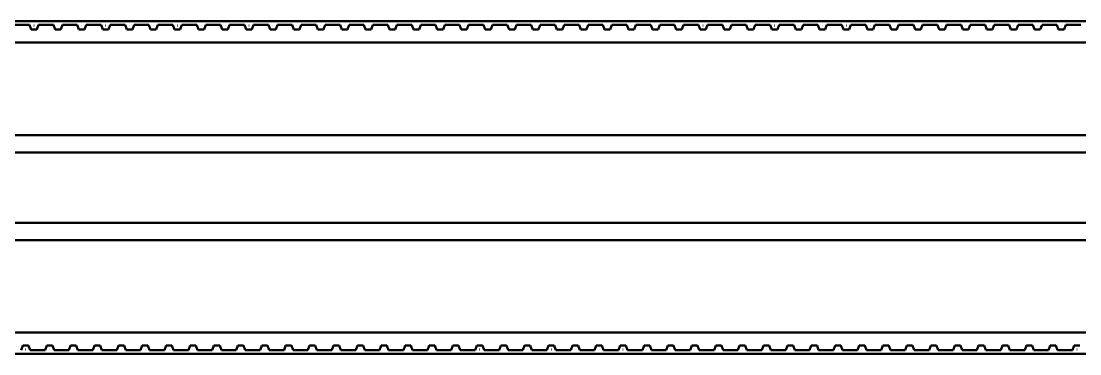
# Model space of a CAD drawing. Header units: millimetres. Extents: x 0 to 6720, y 0 to 4752.
# Drawn here: x 3615 to 3706.3, y 1891.7 to 1920.4 of the extents above; entities that cross this region are included whole.
import ezdxf

# ---------------------------------------------------------------- set-up
doc = ezdxf.new("R2010")
doc.units = ezdxf.units.MM
doc.header["$LTSCALE"] = 16
doc.layers.add('Widoczne (ISO)', color=7, linetype='Continuous', lineweight=50)

msp = doc.modelspace()

# ---------------------------------------------------------------- linework, layer by layer
at = {"layer": 'Widoczne (ISO)'}
for p, q in [((4017.77, 1920.407), (3072.958, 1920.426)), ((3614.413, 1920.102), (3615.696, 1920.102)), ((3615.696, 1920.102), (3615.84, 1919.707)), ((3616.083, 1920.058), (3616.087, 1920.058)), ((3616.083, 1920.056), (3616.083, 1920.058)), ((3616.087, 1920.056), (3616.083, 1920.056)), ((3616.087, 1920.058), (3616.087, 1920.056)), ((3616.33, 1919.707), (3616.474, 1920.102)), ((3616.474, 1920.102), (3617.756, 1920.102)), ((3617.756, 1920.102), (3617.9, 1919.707)), ((3618.143, 1920.058), (3618.147, 1920.058)), ((3618.143, 1920.055), (3618.143, 1920.058)), ((3618.147, 1920.055), (3618.143, 1920.055)), ((3618.147, 1920.058), (3618.147, 1920.055)), ((3618.39, 1919.707), (3618.534, 1920.102)), ((3618.534, 1920.102), (3619.817, 1920.102)), ((3619.817, 1920.102), (3619.96, 1919.707)), ((3620.204, 1920.058), (3620.207, 1920.058)), ((3620.204, 1920.055), (3620.204, 1920.058)), ((3620.207, 1920.055), (3620.204, 1920.055)), ((3620.207, 1920.058), (3620.207, 1920.055)), ((3620.451, 1919.707), (3620.595, 1920.102)), ((3620.595, 1920.102), (3621.877, 1920.102)), ((3621.877, 1920.102), (3622.021, 1919.707)), ((3622.264, 1920.058), (3622.268, 1920.058)), ((3622.264, 1920.055), (3622.264, 1920.058)), ((3622.268, 1920.055), (3622.264, 1920.055)), ((3622.268, 1920.058), (3622.268, 1920.055)), ((3622.511, 1919.707), (3622.655, 1920.102)), ((3622.655, 1920.102), (3623.937, 1920.102)), ((3623.937, 1920.102), (3624.081, 1919.707)), ((3624.324, 1920.058), (3624.328, 1920.058)), ((3624.324, 1920.055), (3624.324, 1920.058)), ((3624.328, 1920.055), (3624.324, 1920.055)), ((3624.328, 1920.058), (3624.328, 1920.055)), ((3624.571, 1919.707), (3624.715, 1920.102)), ((3624.715, 1920.102), (3625.998, 1920.102)), ((3625.998, 1920.102), (3626.141, 1919.706)), ((3626.385, 1920.058), (3626.389, 1920.058)), ((3626.385, 1920.055), (3626.385, 1920.058)), ((3626.389, 1920.055), (3626.385, 1920.055)), ((3626.389, 1920.058), (3626.389, 1920.055)), ((3626.632, 1919.706), (3626.776, 1920.102)), ((3626.776, 1920.102), (3628.058, 1920.102)), ((3628.058, 1920.102), (3628.202, 1919.706)), ((3628.445, 1920.058), (3628.449, 1920.058)), ((3628.445, 1920.055), (3628.445, 1920.058)), ((3628.449, 1920.055), (3628.445, 1920.055)), ((3628.449, 1920.058), (3628.449, 1920.055)), ((3628.692, 1919.706), (3628.836, 1920.102)), ((3628.836, 1920.102), (3630.118, 1920.101)), ((3630.118, 1920.101), (3630.262, 1919.706)), ((3630.505, 1920.058), (3630.509, 1920.058)), ((3630.505, 1920.055), (3630.505, 1920.058)), ((3630.509, 1920.055), (3630.505, 1920.055)), ((3630.509, 1920.058), (3630.509, 1920.055)), ((3630.753, 1919.706), (3630.896, 1920.101)), ((3630.896, 1920.101), (3632.179, 1920.101)), ((3632.179, 1920.101), (3632.322, 1919.706)), ((3632.566, 1920.058), (3632.57, 1920.058)), ((3632.566, 1920.055), (3632.566, 1920.058)), ((3632.57, 1920.055), (3632.566, 1920.055)), ((3632.57, 1920.058), (3632.57, 1920.055)), ((3632.813, 1919.706), (3632.957, 1920.101)), ((3632.957, 1920.101), (3634.239, 1920.101)), ((3634.239, 1920.101), (3634.383, 1919.706)), ((3634.626, 1920.058), (3634.63, 1920.058)), ((3634.626, 1920.055), (3634.626, 1920.058)), ((3634.63, 1920.055), (3634.626, 1920.055)), ((3634.63, 1920.058), (3634.63, 1920.055)), ((3634.873, 1919.706), (3635.017, 1920.101)), ((3635.017, 1920.101), (3636.299, 1920.101)), ((3636.299, 1920.101), (3636.443, 1919.706)), ((3636.686, 1920.057), (3636.69, 1920.057)), ((3636.686, 1920.055), (3636.686, 1920.057)), ((3636.69, 1920.055), (3636.686, 1920.055)), ((3636.69, 1920.057), (3636.69, 1920.055)), ((3636.934, 1919.706), (3637.077, 1920.101)), ((3637.077, 1920.101), (3638.36, 1920.101)), ((3638.36, 1920.101), (3638.504, 1919.706)), ((3638.747, 1920.057), (3638.751, 1920.057)), ((3638.747, 1920.055), (3638.747, 1920.057)), ((3638.751, 1920.055), (3638.747, 1920.055)), ((3638.751, 1920.057), (3638.751, 1920.055)), ((3638.994, 1919.706), (3639.138, 1920.101)), ((3639.138, 1920.101), (3640.42, 1920.101)), ((3640.42, 1920.101), (3640.564, 1919.706)), ((3640.807, 1920.057), (3640.811, 1920.057)), ((3640.807, 1920.055), (3640.807, 1920.057)), ((3640.811, 1920.055), (3640.807, 1920.055)), ((3640.811, 1920.057), (3640.811, 1920.055)), ((3641.054, 1919.706), (3641.198, 1920.101)), ((3641.198, 1920.101), (3642.481, 1920.101)), ((3642.481, 1920.101), (3642.624, 1919.706)), ((3642.868, 1920.057), (3642.871, 1920.057)), ((3642.868, 1920.055), (3642.868, 1920.057)), ((3642.871, 1920.055), (3642.868, 1920.055)), ((3642.871, 1920.057), (3642.871, 1920.055)), ((3643.115, 1919.706), (3643.259, 1920.101)), ((3643.259, 1920.101), (3644.541, 1920.101)), ((3644.541, 1920.101), (3644.685, 1919.706)), ((3644.928, 1920.057), (3644.932, 1920.057)), ((3644.928, 1920.055), (3644.928, 1920.057)), ((3644.932, 1920.055), (3644.928, 1920.055)), ((3644.932, 1920.057), (3644.932, 1920.055)), ((3645.175, 1919.706), (3645.319, 1920.101)), ((3645.319, 1920.101), (3646.601, 1920.101)), ((3646.601, 1920.101), (3646.745, 1919.706)), ((3646.988, 1920.057), (3646.992, 1920.057)), ((3646.988, 1920.055), (3646.988, 1920.057)), ((3646.992, 1920.055), (3646.988, 1920.055)), ((3646.992, 1920.057), (3646.992, 1920.055)), ((3647.235, 1919.706), (3647.379, 1920.101)), ((3647.379, 1920.101), (3648.662, 1920.101)), ((3648.662, 1920.101), (3648.805, 1919.706)), ((3649.049, 1920.057), (3649.053, 1920.057)), ((3649.049, 1920.055), (3649.049, 1920.057)), ((3649.053, 1920.055), (3649.049, 1920.055)), ((3649.053, 1920.057), (3649.053, 1920.055)), ((3649.296, 1919.706), (3649.44, 1920.101)), ((3649.44, 1920.101), (3650.722, 1920.101)), ((3650.722, 1920.101), (3650.866, 1919.706)), ((3651.109, 1920.057), (3651.113, 1920.057)), ((3651.109, 1920.055), (3651.109, 1920.057)), ((3651.113, 1920.055), (3651.109, 1920.055)), ((3651.113, 1920.057), (3651.113, 1920.055)), ((3651.356, 1919.706), (3651.5, 1920.101)), ((3651.5, 1920.101), (3652.782, 1920.101)), ((3652.782, 1920.101), (3652.926, 1919.706)), ((3653.169, 1920.057), (3653.173, 1920.057)), ((3653.169, 1920.055), (3653.169, 1920.057)), ((3653.173, 1920.055), (3653.169, 1920.055)), ((3653.173, 1920.057), (3653.173, 1920.055)), ((3653.417, 1919.706), (3653.56, 1920.101)), ((3653.56, 1920.101), (3654.843, 1920.101)), ((3654.843, 1920.101), (3654.986, 1919.706)), ((3655.23, 1920.057), (3655.234, 1920.057)), ((3655.23, 1920.055), (3655.23, 1920.057)), ((3655.234, 1920.055), (3655.23, 1920.055)), ((3655.234, 1920.057), (3655.234, 1920.055)), ((3655.477, 1919.706), (3655.621, 1920.101)), ((3655.621, 1920.101), (3656.903, 1920.101)), ((3656.903, 1920.101), (3657.047, 1919.706)), ((3657.29, 1920.057), (3657.294, 1920.057)), ((3657.29, 1920.055), (3657.29, 1920.057)), ((3657.294, 1920.055), (3657.29, 1920.055)), ((3657.294, 1920.057), (3657.294, 1920.055)), ((3657.537, 1919.706), (3657.681, 1920.101)), ((3657.681, 1920.101), (3658.963, 1920.101)), ((3658.963, 1920.101), (3659.107, 1919.706)), ((3659.35, 1920.057), (3659.354, 1920.057)), ((3659.35, 1920.055), (3659.35, 1920.057)), ((3659.354, 1920.055), (3659.35, 1920.055)), ((3659.354, 1920.057), (3659.354, 1920.055)), ((3659.598, 1919.706), (3659.741, 1920.101)), ((3659.741, 1920.101), (3661.024, 1920.101)), ((3661.024, 1920.101), (3661.168, 1919.706)), ((3661.411, 1920.057), (3661.415, 1920.057)), ((3661.411, 1920.055), (3661.411, 1920.057)), ((3661.415, 1920.055), (3661.411, 1920.055)), ((3661.415, 1920.057), (3661.415, 1920.055)), ((3661.658, 1919.706), (3661.802, 1920.101)), ((3661.802, 1920.101), (3663.084, 1920.101)), ((3663.084, 1920.101), (3663.228, 1919.706)), ((3663.471, 1920.057), (3663.475, 1920.057)), ((3663.471, 1920.055), (3663.471, 1920.057)), ((3663.475, 1920.055), (3663.471, 1920.055)), ((3663.475, 1920.057), (3663.475, 1920.055)), ((3663.718, 1919.706), (3663.862, 1920.101)), ((3663.862, 1920.101), (3665.145, 1920.101)), ((3665.145, 1920.101), (3665.288, 1919.706)), ((3665.532, 1920.057), (3665.535, 1920.057)), ((3665.532, 1920.055), (3665.532, 1920.057)), ((3665.535, 1920.055), (3665.532, 1920.055)), ((3665.535, 1920.057), (3665.535, 1920.055)), ((3665.779, 1919.706), (3665.923, 1920.101)), ((3665.923, 1920.101), (3667.205, 1920.101)), ((3667.205, 1920.101), (3667.349, 1919.706)), ((3667.592, 1920.057), (3667.596, 1920.057)), ((3667.592, 1920.054), (3667.592, 1920.057)), ((3667.596, 1920.054), (3667.592, 1920.054)), ((3667.596, 1920.057), (3667.596, 1920.054)), ((3667.839, 1919.706), (3667.983, 1920.101)), ((3667.983, 1920.101), (3669.265, 1920.101)), ((3669.265, 1920.101), (3669.409, 1919.706)), ((3669.652, 1920.057), (3669.656, 1920.057)), ((3669.652, 1920.054), (3669.652, 1920.057)), ((3669.656, 1920.054), (3669.652, 1920.054)), ((3669.656, 1920.057), (3669.656, 1920.054)), ((3669.899, 1919.706), (3670.043, 1920.101)), ((3670.043, 1920.101), (3671.326, 1920.101)), ((3671.326, 1920.101), (3671.469, 1919.706)), ((3671.713, 1920.057), (3671.717, 1920.057)), ((3671.713, 1920.054), (3671.713, 1920.057)), ((3671.717, 1920.054), (3671.713, 1920.054)), ((3671.717, 1920.057), (3671.717, 1920.054)), ((3671.96, 1919.706), (3672.104, 1920.101)), ((3672.104, 1920.101), (3673.386, 1920.101)), ((3673.386, 1920.101), (3673.53, 1919.706)), ((3673.773, 1920.057), (3673.777, 1920.057)), ((3673.773, 1920.054), (3673.773, 1920.057)), ((3673.777, 1920.054), (3673.773, 1920.054)), ((3673.777, 1920.057), (3673.777, 1920.054)), ((3674.02, 1919.706), (3674.164, 1920.101)), ((3674.164, 1920.101), (3675.446, 1920.101)), ((3675.446, 1920.101), (3675.59, 1919.705)), ((3675.833, 1920.057), (3675.837, 1920.057)), ((3675.833, 1920.054), (3675.833, 1920.057)), ((3675.837, 1920.054), (3675.833, 1920.054)), ((3675.837, 1920.057), (3675.837, 1920.054)), ((3676.081, 1919.705), (3676.224, 1920.101)), ((3676.224, 1920.101), (3677.507, 1920.101)), ((3677.507, 1920.101), (3677.65, 1919.705)), ((3677.894, 1920.057), (3677.898, 1920.057)), ((3677.894, 1920.054), (3677.894, 1920.057)), ((3677.898, 1920.054), (3677.894, 1920.054)), ((3677.898, 1920.057), (3677.898, 1920.054)), ((3678.141, 1919.705), (3678.285, 1920.101)), ((3678.285, 1920.101), (3679.567, 1920.1)), ((3679.567, 1920.1), (3679.711, 1919.705)), ((3679.954, 1920.057), (3679.958, 1920.057)), ((3679.954, 1920.054), (3679.954, 1920.057)), ((3679.958, 1920.054), (3679.954, 1920.054)), ((3679.958, 1920.057), (3679.958, 1920.054)), ((3680.201, 1919.705), (3680.345, 1920.1)), ((3680.345, 1920.1), (3681.627, 1920.1)), ((3681.627, 1920.1), (3681.771, 1919.705)), ((3682.014, 1920.057), (3682.018, 1920.057)), ((3682.014, 1920.054), (3682.014, 1920.057)), ((3682.018, 1920.054), (3682.014, 1920.054)), ((3682.018, 1920.057), (3682.018, 1920.054)), ((3682.262, 1919.705), (3682.405, 1920.1)), ((3682.405, 1920.1), (3683.688, 1920.1)), ((3683.688, 1920.1), (3683.832, 1919.705)), ((3684.075, 1920.057), (3684.079, 1920.057)), ((3684.075, 1920.054), (3684.075, 1920.057)), ((3684.079, 1920.054), (3684.075, 1920.054)), ((3684.079, 1920.057), (3684.079, 1920.054)), ((3684.322, 1919.705), (3684.466, 1920.1)), ((3684.466, 1920.1), (3685.748, 1920.1)), ((3685.748, 1920.1), (3685.892, 1919.705)), ((3686.135, 1920.056), (3686.139, 1920.056)), ((3686.135, 1920.054), (3686.135, 1920.056)), ((3686.139, 1920.054), (3686.135, 1920.054)), ((3686.139, 1920.056), (3686.139, 1920.054)), ((3686.382, 1919.705), (3686.526, 1920.1)), ((3686.526, 1920.1), (3687.808, 1920.1)), ((3687.808, 1920.1), (3687.952, 1919.705)), ((3688.196, 1920.056), (3688.199, 1920.056)), ((3688.196, 1920.054), (3688.196, 1920.056)), ((3688.199, 1920.054), (3688.196, 1920.054)), ((3688.199, 1920.056), (3688.199, 1920.054)), ((3688.443, 1919.705), (3688.587, 1920.1)), ((3688.587, 1920.1), (3689.869, 1920.1)), ((3689.869, 1920.1), (3690.013, 1919.705)), ((3690.256, 1920.056), (3690.26, 1920.056)), ((3690.256, 1920.054), (3690.256, 1920.056)), ((3690.26, 1920.054), (3690.256, 1920.054)), ((3690.26, 1920.056), (3690.26, 1920.054)), ((3690.503, 1919.705), (3690.647, 1920.1)), ((3690.647, 1920.1), (3691.929, 1920.1)), ((3691.929, 1920.1), (3692.073, 1919.705)), ((3692.316, 1920.056), (3692.32, 1920.056)), ((3692.316, 1920.054), (3692.316, 1920.056)), ((3692.32, 1920.054), (3692.316, 1920.054)), ((3692.32, 1920.056), (3692.32, 1920.054)), ((3692.563, 1919.705), (3692.707, 1920.1)), ((3692.707, 1920.1), (3693.99, 1920.1)), ((3693.99, 1920.1), (3694.133, 1919.705)), ((3694.377, 1920.056), (3694.381, 1920.056)), ((3694.377, 1920.054), (3694.377, 1920.056)), ((3694.381, 1920.054), (3694.377, 1920.054)), ((3694.381, 1920.056), (3694.381, 1920.054)), ((3694.624, 1919.705), (3694.768, 1920.1)), ((3694.768, 1920.1), (3696.05, 1920.1)), ((3696.05, 1920.1), (3696.194, 1919.705)), ((3696.437, 1920.056), (3696.441, 1920.056)), ((3696.437, 1920.054), (3696.437, 1920.056)), ((3696.441, 1920.054), (3696.437, 1920.054)), ((3696.441, 1920.056), (3696.441, 1920.054)), ((3696.684, 1919.705), (3696.828, 1920.1)), ((3696.828, 1920.1), (3698.11, 1920.1)), ((3698.11, 1920.1), (3698.254, 1919.705)), ((3698.497, 1920.056), (3698.501, 1920.056)), ((3698.497, 1920.054), (3698.497, 1920.056)), ((3698.501, 1920.054), (3698.497, 1920.054)), ((3698.501, 1920.056), (3698.501, 1920.054)), ((3698.745, 1919.705), (3698.888, 1920.1)), ((3698.888, 1920.1), (3700.171, 1920.1)), ((3700.171, 1920.1), (3700.314, 1919.705)), ((3700.558, 1920.056), (3700.562, 1920.056)), ((3700.558, 1920.054), (3700.558, 1920.056)), ((3700.562, 1920.054), (3700.558, 1920.054)), ((3700.562, 1920.056), (3700.562, 1920.054)), ((3700.805, 1919.705), (3700.949, 1920.1)), ((3700.949, 1920.1), (3702.231, 1920.1)), ((3702.231, 1920.1), (3702.375, 1919.705)), ((3702.618, 1920.056), (3702.622, 1920.056)), ((3702.618, 1920.054), (3702.618, 1920.056)), ((3702.622, 1920.054), (3702.618, 1920.054)), ((3702.622, 1920.056), (3702.622, 1920.054)), ((3702.865, 1919.705), (3703.009, 1920.1)), ((3703.009, 1920.1), (3704.291, 1920.1)), ((3704.291, 1920.1), (3704.435, 1919.705)), ((3704.678, 1920.056), (3704.682, 1920.056)), ((3704.678, 1920.054), (3704.678, 1920.056)), ((3704.682, 1920.054), (3704.678, 1920.054)), ((3704.682, 1920.056), (3704.682, 1920.054)), ((3704.926, 1919.705), (3705.069, 1920.1)), ((3705.069, 1920.1), (3706.352, 1920.1)), ((3615.84, 1919.707), (3616.33, 1919.707)), ((3617.9, 1919.707), (3618.39, 1919.707)), ((3619.96, 1919.707), (3620.451, 1919.707)), ((3622.021, 1919.707), (3622.511, 1919.707)), ((3624.081, 1919.707), (3624.571, 1919.707)), ((3626.141, 1919.706), (3626.632, 1919.706)), ((3628.202, 1919.706), (3628.692, 1919.706)), ((3630.262, 1919.706), (3630.753, 1919.706)), ((3632.322, 1919.706), (3632.813, 1919.706)), ((3634.383, 1919.706), (3634.873, 1919.706)), ((3636.443, 1919.706), (3636.934, 1919.706)), ((3638.504, 1919.706), (3638.994, 1919.706)), ((3640.564, 1919.706), (3641.054, 1919.706)), ((3642.624, 1919.706), (3643.115, 1919.706)), ((3644.685, 1919.706), (3645.175, 1919.706)), ((3646.745, 1919.706), (3647.235, 1919.706)), ((3648.805, 1919.706), (3649.296, 1919.706)), ((3650.866, 1919.706), (3651.356, 1919.706)), ((3652.926, 1919.706), (3653.417, 1919.706)), ((3654.986, 1919.706), (3655.477, 1919.706)), ((3657.047, 1919.706), (3657.537, 1919.706)), ((3659.107, 1919.706), (3659.598, 1919.706)), ((3661.168, 1919.706), (3661.658, 1919.706)), ((3663.228, 1919.706), (3663.718, 1919.706)), ((3665.288, 1919.706), (3665.779, 1919.706)), ((3667.349, 1919.706), (3667.839, 1919.706)), ((3669.409, 1919.706), (3669.899, 1919.706)), ((3671.469, 1919.706), (3671.96, 1919.706)), ((3673.53, 1919.706), (3674.02, 1919.706)), ((3675.59, 1919.705), (3676.081, 1919.705)), ((3677.65, 1919.705), (3678.141, 1919.705)), ((3679.711, 1919.705), (3680.201, 1919.705)), ((3681.771, 1919.705), (3682.262, 1919.705)), ((3683.832, 1919.705), (3684.322, 1919.705)), ((3685.892, 1919.705), (3686.382, 1919.705)), ((3687.952, 1919.705), (3688.443, 1919.705)), ((3690.013, 1919.705), (3690.503, 1919.705)), ((3692.073, 1919.705), (3692.563, 1919.705)), ((3694.133, 1919.705), (3694.624, 1919.705)), ((3696.194, 1919.705), (3696.684, 1919.705)), ((3698.254, 1919.705), (3698.745, 1919.705)), ((3700.314, 1919.705), (3700.805, 1919.705)), ((3702.375, 1919.705), (3702.865, 1919.705)), ((3704.435, 1919.705), (3704.926, 1919.705)), ((3072.958, 1918.573), (4017.77, 1918.573)), ((4017.77, 1910.598), (3066.433, 1910.598)), ((3067.933, 1909.098), (4017.77, 1909.098)), ((4017.77, 1903.048), (3067.933, 1903.048)), ((3066.433, 1901.548), (4017.77, 1901.548)), ((3062.958, 1893.573), (4017.77, 1893.573)), ((3615.124, 1892.457), (3614.981, 1892.062)), ((3615.615, 1892.457), (3615.124, 1892.457)), ((3615.759, 1892.062), (3615.615, 1892.457)), ((3617.185, 1892.457), (3617.041, 1892.062)), ((3617.675, 1892.457), (3617.185, 1892.457)), ((3617.819, 1892.062), (3617.675, 1892.457)), ((3619.245, 1892.457), (3619.101, 1892.062)), ((3619.735, 1892.457), (3619.245, 1892.457)), ((3619.879, 1892.062), (3619.735, 1892.457)), ((3621.305, 1892.457), (3621.162, 1892.062)), ((3621.796, 1892.457), (3621.305, 1892.457)), ((3621.94, 1892.062), (3621.796, 1892.457)), ((3623.366, 1892.457), (3623.222, 1892.062)), ((3623.856, 1892.457), (3623.366, 1892.457)), ((3624, 1892.061), (3623.856, 1892.457)), ((3625.426, 1892.457), (3625.282, 1892.061)), ((3625.917, 1892.457), (3625.426, 1892.457)), ((3626.06, 1892.061), (3625.917, 1892.457)), ((3627.486, 1892.456), (3627.343, 1892.061)), ((3627.977, 1892.456), (3627.486, 1892.456)), ((3628.121, 1892.061), (3627.977, 1892.456)), ((3629.547, 1892.456), (3629.403, 1892.061)), ((3630.037, 1892.456), (3629.547, 1892.456)), ((3630.181, 1892.061), (3630.037, 1892.456)), ((3631.607, 1892.456), (3631.463, 1892.061)), ((3632.098, 1892.456), (3631.607, 1892.456)), ((3632.241, 1892.061), (3632.098, 1892.456)), ((3633.668, 1892.456), (3633.524, 1892.061)), ((3634.158, 1892.456), (3633.668, 1892.456)), ((3634.302, 1892.061), (3634.158, 1892.456)), ((3635.728, 1892.456), (3635.584, 1892.061)), ((3636.218, 1892.456), (3635.728, 1892.456)), ((3636.362, 1892.061), (3636.218, 1892.456)), ((3637.788, 1892.456), (3637.645, 1892.061)), ((3638.279, 1892.456), (3637.788, 1892.456)), ((3638.423, 1892.061), (3638.279, 1892.456)), ((3639.849, 1892.456), (3639.705, 1892.061)), ((3640.339, 1892.456), (3639.849, 1892.456)), ((3640.483, 1892.061), (3640.339, 1892.456)), ((3641.909, 1892.456), (3641.765, 1892.061)), ((3642.399, 1892.456), (3641.909, 1892.456)), ((3642.543, 1892.061), (3642.399, 1892.456)), ((3643.969, 1892.456), (3643.826, 1892.061)), ((3644.46, 1892.456), (3643.969, 1892.456)), ((3644.604, 1892.061), (3644.46, 1892.456)), ((3646.03, 1892.456), (3645.886, 1892.061)), ((3646.52, 1892.456), (3646.03, 1892.456)), ((3646.664, 1892.061), (3646.52, 1892.456)), ((3648.09, 1892.456), (3647.946, 1892.061)), ((3648.581, 1892.456), (3648.09, 1892.456)), ((3648.724, 1892.061), (3648.581, 1892.456)), ((3650.15, 1892.456), (3650.007, 1892.061)), ((3650.641, 1892.456), (3650.15, 1892.456)), ((3650.785, 1892.061), (3650.641, 1892.456)), ((3652.211, 1892.456), (3652.067, 1892.061)), ((3652.701, 1892.456), (3652.211, 1892.456)), ((3652.845, 1892.061), (3652.701, 1892.456)), ((3654.271, 1892.456), (3654.127, 1892.061)), ((3654.762, 1892.456), (3654.271, 1892.456)), ((3654.905, 1892.061), (3654.762, 1892.456)), ((3656.332, 1892.456), (3656.188, 1892.061)), ((3656.822, 1892.456), (3656.332, 1892.456)), ((3656.966, 1892.061), (3656.822, 1892.456)), ((3658.392, 1892.456), (3658.248, 1892.061)), ((3658.882, 1892.456), (3658.392, 1892.456)), ((3659.026, 1892.061), (3658.882, 1892.456)), ((3660.452, 1892.456), (3660.308, 1892.061)), ((3660.943, 1892.456), (3660.452, 1892.456)), ((3661.087, 1892.061), (3660.943, 1892.456)), ((3662.513, 1892.456), (3662.369, 1892.061)), ((3663.003, 1892.456), (3662.513, 1892.456)), ((3663.147, 1892.061), (3663.003, 1892.456)), ((3664.573, 1892.456), (3664.429, 1892.061)), ((3665.063, 1892.456), (3664.573, 1892.456)), ((3665.207, 1892.061), (3665.063, 1892.456)), ((3666.633, 1892.456), (3666.49, 1892.061)), ((3667.124, 1892.456), (3666.633, 1892.456)), ((3667.268, 1892.061), (3667.124, 1892.456)), ((3668.694, 1892.456), (3668.55, 1892.061)), ((3669.184, 1892.456), (3668.694, 1892.456)), ((3669.328, 1892.061), (3669.184, 1892.456)), ((3670.754, 1892.456), (3670.61, 1892.061)), ((3671.245, 1892.456), (3670.754, 1892.456)), ((3671.388, 1892.061), (3671.245, 1892.456)), ((3672.814, 1892.456), (3672.671, 1892.061)), ((3673.305, 1892.456), (3672.814, 1892.456)), ((3673.449, 1892.06), (3673.305, 1892.456)), ((3674.875, 1892.456), (3674.731, 1892.06)), ((3675.365, 1892.456), (3674.875, 1892.456)), ((3675.509, 1892.06), (3675.365, 1892.456)), ((3676.935, 1892.455), (3676.791, 1892.06)), ((3677.426, 1892.455), (3676.935, 1892.455)), ((3677.569, 1892.06), (3677.426, 1892.455)), ((3678.996, 1892.455), (3678.852, 1892.06)), ((3679.486, 1892.455), (3678.996, 1892.455)), ((3679.63, 1892.06), (3679.486, 1892.455)), ((3681.056, 1892.455), (3680.912, 1892.06)), ((3681.546, 1892.455), (3681.056, 1892.455)), ((3681.69, 1892.06), (3681.546, 1892.455)), ((3683.116, 1892.455), (3682.972, 1892.06)), ((3683.607, 1892.455), (3683.116, 1892.455)), ((3683.75, 1892.06), (3683.607, 1892.455)), ((3685.177, 1892.455), (3685.033, 1892.06)), ((3685.667, 1892.455), (3685.177, 1892.455)), ((3685.811, 1892.06), (3685.667, 1892.455)), ((3687.237, 1892.455), (3687.093, 1892.06)), ((3687.727, 1892.455), (3687.237, 1892.455)), ((3687.871, 1892.06), (3687.727, 1892.455)), ((3689.297, 1892.455), (3689.154, 1892.06)), ((3689.788, 1892.455), (3689.297, 1892.455)), ((3689.932, 1892.06), (3689.788, 1892.455)), ((3691.358, 1892.455), (3691.214, 1892.06)), ((3691.848, 1892.455), (3691.358, 1892.455)), ((3691.992, 1892.06), (3691.848, 1892.455)), ((3693.418, 1892.455), (3693.274, 1892.06)), ((3693.909, 1892.455), (3693.418, 1892.455)), ((3694.052, 1892.06), (3693.909, 1892.455)), ((3695.478, 1892.455), (3695.335, 1892.06)), ((3695.969, 1892.455), (3695.478, 1892.455)), ((3696.113, 1892.06), (3695.969, 1892.455)), ((3697.539, 1892.455), (3697.395, 1892.06)), ((3698.029, 1892.455), (3697.539, 1892.455)), ((3698.173, 1892.06), (3698.029, 1892.455)), ((3699.599, 1892.455), (3699.455, 1892.06)), ((3700.09, 1892.455), (3699.599, 1892.455)), ((3700.233, 1892.06), (3700.09, 1892.455)), ((3701.66, 1892.455), (3701.516, 1892.06)), ((3702.15, 1892.455), (3701.66, 1892.455)), ((3702.294, 1892.06), (3702.15, 1892.455)), ((3703.72, 1892.455), (3703.576, 1892.06)), ((3704.21, 1892.455), (3703.72, 1892.455)), ((3704.354, 1892.06), (3704.21, 1892.455)), ((3705.78, 1892.455), (3705.636, 1892.06)), ((3706.271, 1892.455), (3705.78, 1892.455)), ((3062.958, 1891.759), (4017.77, 1891.74)), ((3615.368, 1892.108), (3615.371, 1892.108)), ((3615.368, 1892.106), (3615.368, 1892.108)), ((3615.371, 1892.106), (3615.368, 1892.106)), ((3615.371, 1892.108), (3615.371, 1892.106)), ((3617.041, 1892.062), (3615.759, 1892.062)), ((3617.428, 1892.108), (3617.432, 1892.108)), ((3617.428, 1892.106), (3617.428, 1892.108)), ((3617.432, 1892.106), (3617.428, 1892.106)), ((3617.432, 1892.108), (3617.432, 1892.106)), ((3619.101, 1892.062), (3617.819, 1892.062)), ((3619.488, 1892.108), (3619.492, 1892.108)), ((3619.488, 1892.105), (3619.488, 1892.108)), ((3619.492, 1892.105), (3619.488, 1892.105)), ((3619.492, 1892.108), (3619.492, 1892.105)), ((3621.162, 1892.062), (3619.879, 1892.062)), ((3621.549, 1892.108), (3621.553, 1892.108)), ((3621.549, 1892.105), (3621.549, 1892.108)), ((3621.553, 1892.105), (3621.549, 1892.105)), ((3621.553, 1892.108), (3621.553, 1892.105)), ((3623.222, 1892.062), (3621.94, 1892.062)), ((3623.609, 1892.108), (3623.613, 1892.108)), ((3623.609, 1892.105), (3623.609, 1892.108)), ((3623.613, 1892.105), (3623.609, 1892.105)), ((3623.613, 1892.108), (3623.613, 1892.105)), ((3625.282, 1892.061), (3624, 1892.061)), ((3625.669, 1892.108), (3625.673, 1892.108)), ((3625.669, 1892.105), (3625.669, 1892.108)), ((3625.673, 1892.105), (3625.669, 1892.105)), ((3625.673, 1892.108), (3625.673, 1892.105)), ((3627.343, 1892.061), (3626.06, 1892.061)), ((3627.73, 1892.108), (3627.734, 1892.108)), ((3627.73, 1892.105), (3627.73, 1892.108)), ((3627.734, 1892.105), (3627.73, 1892.105)), ((3627.734, 1892.108), (3627.734, 1892.105)), ((3629.403, 1892.061), (3628.121, 1892.061)), ((3629.79, 1892.108), (3629.794, 1892.108)), ((3629.79, 1892.105), (3629.79, 1892.108)), ((3629.794, 1892.105), (3629.79, 1892.105)), ((3629.794, 1892.108), (3629.794, 1892.105)), ((3631.463, 1892.061), (3630.181, 1892.061)), ((3631.85, 1892.108), (3631.854, 1892.108)), ((3631.85, 1892.105), (3631.85, 1892.108)), ((3631.854, 1892.105), (3631.85, 1892.105)), ((3631.854, 1892.108), (3631.854, 1892.105)), ((3633.524, 1892.061), (3632.241, 1892.061)), ((3633.911, 1892.108), (3633.915, 1892.108)), ((3633.911, 1892.105), (3633.911, 1892.108)), ((3633.915, 1892.105), (3633.911, 1892.105)), ((3633.915, 1892.108), (3633.915, 1892.105)), ((3635.584, 1892.061), (3634.302, 1892.061)), ((3635.971, 1892.107), (3635.975, 1892.107)), ((3635.971, 1892.105), (3635.971, 1892.107)), ((3635.975, 1892.105), (3635.971, 1892.105)), ((3635.975, 1892.107), (3635.975, 1892.105)), ((3637.645, 1892.061), (3636.362, 1892.061)), ((3638.032, 1892.107), (3638.035, 1892.107)), ((3638.032, 1892.105), (3638.032, 1892.107)), ((3638.035, 1892.105), (3638.032, 1892.105)), ((3638.035, 1892.107), (3638.035, 1892.105)), ((3639.705, 1892.061), (3638.423, 1892.061)), ((3640.092, 1892.107), (3640.096, 1892.107)), ((3640.092, 1892.105), (3640.092, 1892.107)), ((3640.096, 1892.105), (3640.092, 1892.105)), ((3640.096, 1892.107), (3640.096, 1892.105)), ((3641.765, 1892.061), (3640.483, 1892.061)), ((3642.152, 1892.107), (3642.156, 1892.107)), ((3642.152, 1892.105), (3642.152, 1892.107)), ((3642.156, 1892.105), (3642.152, 1892.105)), ((3642.156, 1892.107), (3642.156, 1892.105)), ((3643.826, 1892.061), (3642.543, 1892.061)), ((3644.213, 1892.107), (3644.217, 1892.107)), ((3644.213, 1892.105), (3644.213, 1892.107)), ((3644.217, 1892.105), (3644.213, 1892.105)), ((3644.217, 1892.107), (3644.217, 1892.105)), ((3645.886, 1892.061), (3644.604, 1892.061)), ((3646.273, 1892.107), (3646.277, 1892.107)), ((3646.273, 1892.105), (3646.273, 1892.107)), ((3646.277, 1892.105), (3646.273, 1892.105)), ((3646.277, 1892.107), (3646.277, 1892.105)), ((3647.946, 1892.061), (3646.664, 1892.061)), ((3648.333, 1892.107), (3648.337, 1892.107)), ((3648.333, 1892.105), (3648.333, 1892.107)), ((3648.337, 1892.105), (3648.333, 1892.105)), ((3648.337, 1892.107), (3648.337, 1892.105)), ((3650.007, 1892.061), (3648.724, 1892.061)), ((3650.394, 1892.107), (3650.398, 1892.107)), ((3650.394, 1892.105), (3650.394, 1892.107)), ((3650.398, 1892.105), (3650.394, 1892.105)), ((3650.398, 1892.107), (3650.398, 1892.105)), ((3652.067, 1892.061), (3650.785, 1892.061)), ((3652.454, 1892.107), (3652.458, 1892.107)), ((3652.454, 1892.105), (3652.454, 1892.107)), ((3652.458, 1892.105), (3652.454, 1892.105)), ((3652.458, 1892.107), (3652.458, 1892.105)), ((3654.127, 1892.061), (3652.845, 1892.061)), ((3654.514, 1892.107), (3654.518, 1892.107)), ((3654.514, 1892.105), (3654.514, 1892.107)), ((3654.518, 1892.105), (3654.514, 1892.105)), ((3654.518, 1892.107), (3654.518, 1892.105)), ((3656.188, 1892.061), (3654.905, 1892.061)), ((3656.575, 1892.107), (3656.579, 1892.107)), ((3656.575, 1892.105), (3656.575, 1892.107)), ((3656.579, 1892.105), (3656.575, 1892.105)), ((3656.579, 1892.107), (3656.579, 1892.105)), ((3658.248, 1892.061), (3656.966, 1892.061)), ((3658.635, 1892.107), (3658.639, 1892.107)), ((3658.635, 1892.105), (3658.635, 1892.107)), ((3658.639, 1892.105), (3658.635, 1892.105)), ((3658.639, 1892.107), (3658.639, 1892.105)), ((3660.308, 1892.061), (3659.026, 1892.061)), ((3660.696, 1892.107), (3660.699, 1892.107)), ((3660.696, 1892.105), (3660.696, 1892.107)), ((3660.699, 1892.105), (3660.696, 1892.105)), ((3660.699, 1892.107), (3660.699, 1892.105)), ((3662.369, 1892.061), (3661.087, 1892.061)), ((3662.756, 1892.107), (3662.76, 1892.107)), ((3662.756, 1892.105), (3662.756, 1892.107)), ((3662.76, 1892.105), (3662.756, 1892.105)), ((3662.76, 1892.107), (3662.76, 1892.105)), ((3664.429, 1892.061), (3663.147, 1892.061)), ((3664.816, 1892.107), (3664.82, 1892.107)), ((3664.816, 1892.105), (3664.816, 1892.107)), ((3664.82, 1892.105), (3664.816, 1892.105)), ((3664.82, 1892.107), (3664.82, 1892.105)), ((3666.49, 1892.061), (3665.207, 1892.061)), ((3666.877, 1892.107), (3666.881, 1892.107)), ((3666.877, 1892.105), (3666.877, 1892.107)), ((3666.881, 1892.105), (3666.877, 1892.105)), ((3666.881, 1892.107), (3666.881, 1892.105)), ((3668.55, 1892.061), (3667.268, 1892.061)), ((3668.937, 1892.107), (3668.941, 1892.107)), ((3668.937, 1892.104), (3668.937, 1892.107)), ((3668.941, 1892.104), (3668.937, 1892.104)), ((3668.941, 1892.107), (3668.941, 1892.104)), ((3670.61, 1892.061), (3669.328, 1892.061)), ((3670.997, 1892.107), (3671.001, 1892.107)), ((3670.997, 1892.104), (3670.997, 1892.107)), ((3671.001, 1892.104), (3670.997, 1892.104)), ((3671.001, 1892.107), (3671.001, 1892.104)), ((3672.671, 1892.061), (3671.388, 1892.061)), ((3673.058, 1892.107), (3673.062, 1892.107)), ((3673.058, 1892.104), (3673.058, 1892.107)), ((3673.062, 1892.104), (3673.058, 1892.104)), ((3673.062, 1892.107), (3673.062, 1892.104)), ((3674.731, 1892.06), (3673.449, 1892.06)), ((3675.118, 1892.107), (3675.122, 1892.107)), ((3675.118, 1892.104), (3675.118, 1892.107)), ((3675.122, 1892.104), (3675.118, 1892.104)), ((3675.122, 1892.107), (3675.122, 1892.104)), ((3676.791, 1892.06), (3675.509, 1892.06)), ((3677.178, 1892.107), (3677.182, 1892.107)), ((3677.178, 1892.104), (3677.178, 1892.107)), ((3677.182, 1892.104), (3677.178, 1892.104)), ((3677.182, 1892.107), (3677.182, 1892.104)), ((3678.852, 1892.06), (3677.569, 1892.06)), ((3679.239, 1892.107), (3679.243, 1892.107)), ((3679.239, 1892.104), (3679.239, 1892.107)), ((3679.243, 1892.104), (3679.239, 1892.104)), ((3679.243, 1892.107), (3679.243, 1892.104)), ((3680.912, 1892.06), (3679.63, 1892.06)), ((3681.299, 1892.107), (3681.303, 1892.107)), ((3681.299, 1892.104), (3681.299, 1892.107)), ((3681.303, 1892.104), (3681.299, 1892.104)), ((3681.303, 1892.107), (3681.303, 1892.104)), ((3682.972, 1892.06), (3681.69, 1892.06)), ((3683.36, 1892.107), (3683.363, 1892.107)), ((3683.36, 1892.104), (3683.36, 1892.107)), ((3683.363, 1892.104), (3683.36, 1892.104)), ((3683.363, 1892.107), (3683.363, 1892.104)), ((3685.033, 1892.06), (3683.75, 1892.06)), ((3685.42, 1892.106), (3685.424, 1892.106)), ((3685.42, 1892.104), (3685.42, 1892.106)), ((3685.424, 1892.104), (3685.42, 1892.104)), ((3685.424, 1892.106), (3685.424, 1892.104)), ((3687.093, 1892.06), (3685.811, 1892.06)), ((3687.48, 1892.106), (3687.484, 1892.106)), ((3687.48, 1892.104), (3687.48, 1892.106)), ((3687.484, 1892.104), (3687.48, 1892.104)), ((3687.484, 1892.106), (3687.484, 1892.104)), ((3689.154, 1892.06), (3687.871, 1892.06)), ((3689.541, 1892.106), (3689.545, 1892.106)), ((3689.541, 1892.104), (3689.541, 1892.106)), ((3689.545, 1892.104), (3689.541, 1892.104)), ((3689.545, 1892.106), (3689.545, 1892.104)), ((3691.214, 1892.06), (3689.932, 1892.06)), ((3691.601, 1892.106), (3691.605, 1892.106)), ((3691.601, 1892.104), (3691.601, 1892.106)), ((3691.605, 1892.104), (3691.601, 1892.104)), ((3691.605, 1892.106), (3691.605, 1892.104)), ((3693.274, 1892.06), (3691.992, 1892.06)), ((3693.661, 1892.106), (3693.665, 1892.106)), ((3693.661, 1892.104), (3693.661, 1892.106)), ((3693.665, 1892.104), (3693.661, 1892.104)), ((3693.665, 1892.106), (3693.665, 1892.104)), ((3695.335, 1892.06), (3694.052, 1892.06)), ((3695.722, 1892.106), (3695.726, 1892.106)), ((3695.722, 1892.104), (3695.722, 1892.106)), ((3695.726, 1892.104), (3695.722, 1892.104)), ((3695.726, 1892.106), (3695.726, 1892.104)), ((3697.395, 1892.06), (3696.113, 1892.06)), ((3697.782, 1892.106), (3697.786, 1892.106)), ((3697.782, 1892.104), (3697.782, 1892.106)), ((3697.786, 1892.104), (3697.782, 1892.104)), ((3697.786, 1892.106), (3697.786, 1892.104)), ((3699.455, 1892.06), (3698.173, 1892.06)), ((3699.842, 1892.106), (3699.846, 1892.106)), ((3699.842, 1892.104), (3699.842, 1892.106)), ((3699.846, 1892.104), (3699.842, 1892.104)), ((3699.846, 1892.106), (3699.846, 1892.104)), ((3701.516, 1892.06), (3700.233, 1892.06)), ((3701.903, 1892.106), (3701.907, 1892.106)), ((3701.903, 1892.104), (3701.903, 1892.106)), ((3701.907, 1892.104), (3701.903, 1892.104)), ((3701.907, 1892.106), (3701.907, 1892.104)), ((3703.576, 1892.06), (3702.294, 1892.06)), ((3703.963, 1892.106), (3703.967, 1892.106)), ((3703.963, 1892.104), (3703.963, 1892.106)), ((3703.967, 1892.104), (3703.963, 1892.104)), ((3703.967, 1892.106), (3703.967, 1892.104)), ((3705.636, 1892.06), (3704.354, 1892.06)), ((3706.024, 1892.106), (3706.027, 1892.106)), ((3706.024, 1892.104), (3706.024, 1892.106)), ((3706.027, 1892.104), (3706.024, 1892.104)), ((3706.027, 1892.106), (3706.027, 1892.104))]:
    msp.add_line(p, q, dxfattribs=at)

doc.saveas('drawing.dxf')
